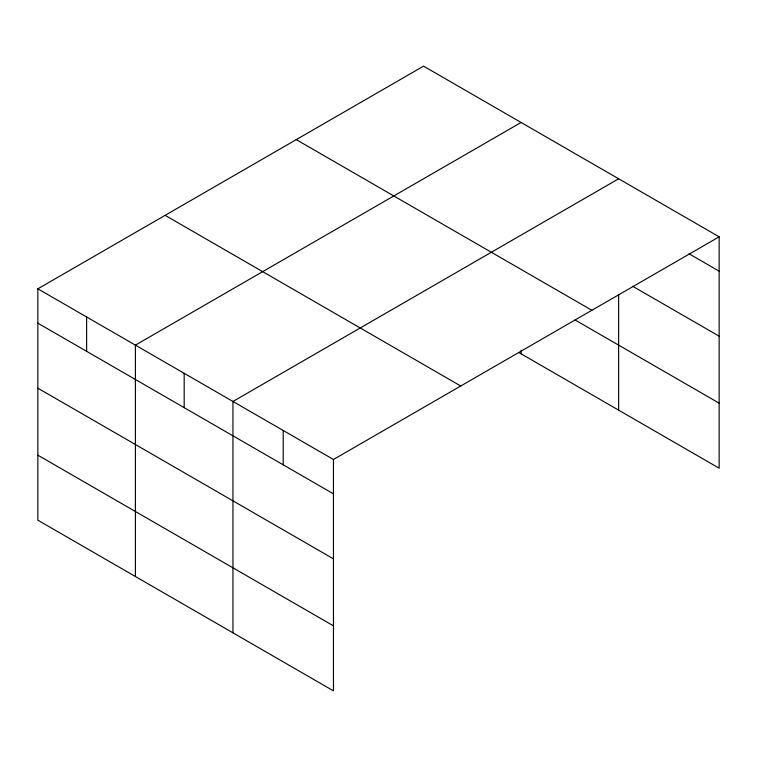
<?xml version="1.0" encoding="UTF-8"?>
<svg xmlns="http://www.w3.org/2000/svg" width="757" height="757" viewBox="0 0 757 757"><rect width="100%" height="100%" fill="white"/><g stroke="black" fill="none" stroke-linecap="round" stroke-linejoin="round"><path stroke-width="1.14" d="M37.85 288.814L333.459 459.49L333.459 690.857L37.85 520.191L37.85 288.814L423.542 66.143L719.15 236.809L719.15 468.186L519.056 352.658M521.09 122.464L135.399 345.135L135.399 576.512M618.639 178.784L232.957 401.456L232.957 632.833M333.459 459.49L719.15 236.809M688.993 253.756L719.15 271.167M632.71 286.278L719.15 336.184M296.261 139.629L591.87 310.294M574.951 319.908L719.15 403.169M165.13 215.338L460.739 386.004M37.85 323.173L333.459 493.838M37.85 388.19L333.459 558.855M37.85 455.175L333.459 625.84M618.639 294.605L618.639 410.152M521.09 350.283L521.09 353.831M283.203 430.478L283.203 464.826M184.178 373.296L184.178 407.654M86.629 316.975L86.629 351.333"/></g></svg>
